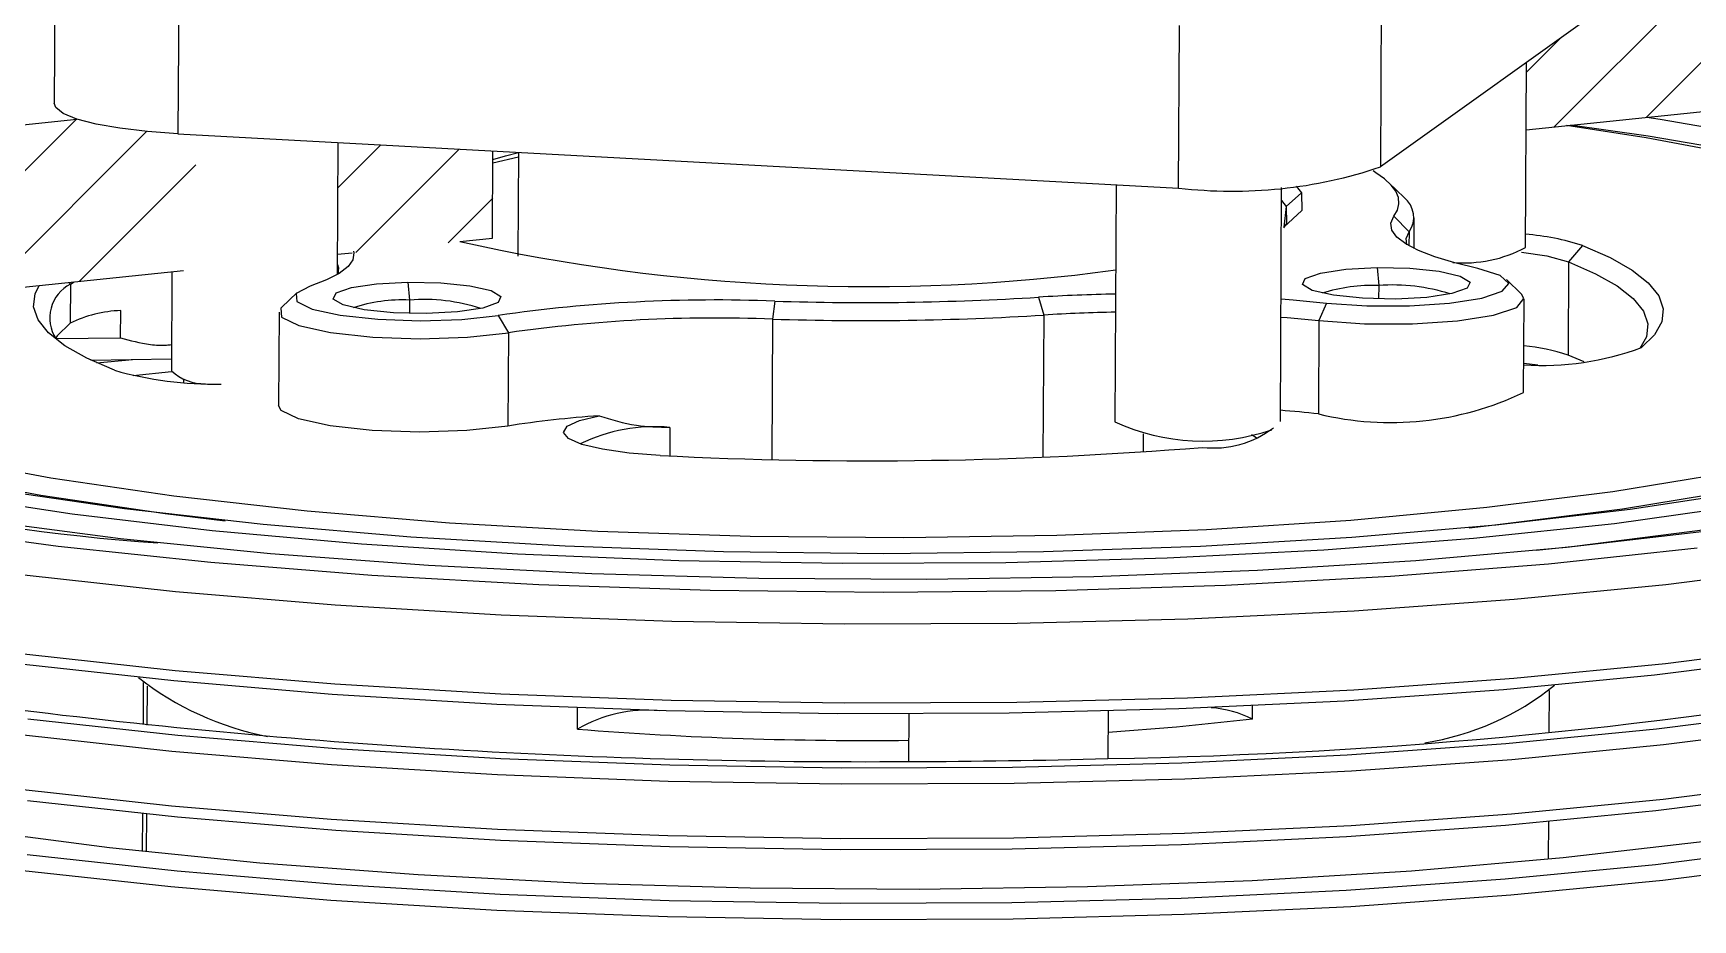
# Model space of a CAD drawing. Header units: millimetres. Extents: x 0 to 1189, y 0 to 841.
# Drawn here: x 419.2 to 509.5, y 597.5 to 645.7 of the extents above; entities that cross this region are included whole.
import ezdxf

# ---------------------------------------------------------------- set-up
doc = ezdxf.new("R2010")
doc.units = ezdxf.units.MM

# ---------------------------------------------------------------- blocks, each defined once
blk = doc.blocks.new('SW_HATCH_0')
at = {"color": 0, "linetype": 'Continuous', "lineweight": 18}
for p, q in [((-81.525, 336.057), (-71.657, 345.925)), ((-76.51, 336.582), (-66.642, 346.45)), ((-83.032, 339.04), (-81.175, 340.897)), ((-171.79, 326.614), (-161.922, 336.482)), ((-166.775, 327.139), (-158.107, 335.807)), ((-147.697, 332.747), (-145.362, 335.082)), ((-146.716, 329.237), (-141.102, 334.852)), ((-161.761, 327.663), (-155.421, 334.003)), ((-141.702, 329.762), (-139.274, 332.189))]:
    blk.add_line(p, q, dxfattribs=at)

msp = doc.modelspace()

# ---------------------------------------------------------------- linework, layer by layer
at = {"color": 7, "linetype": 'Continuous', "lineweight": 25}
for p, q in [((420.417, 650.773), (420.368, 641.932)), ((427.153, 649.104), (427.104, 640.263)), ((506.664, 648.586), (492.515, 638.469)), ((492.564, 647.31), (492.515, 638.469)), ((481.54, 637.321), (481.589, 646.161)), ((500.412, 634.092), (500.468, 644.156)), ((500.448, 640.482), (532.159, 643.8)), ((386.706, 637.419), (421.607, 641.07)), ((427.104, 640.263), (481.54, 637.321)), ((435.774, 632.623), (435.814, 639.792)), ((444.211, 634.599), (444.237, 639.337)), ((445.626, 639.262), (445.594, 633.62)), ((444.234, 638.698), (445.624, 639.017)), ((478.143, 637.504), (478.071, 624.603)), ((487.94, 637.421), (488.217, 637.068)), ((493.799, 636.807), (492.981, 637.604)), ((487.072, 624.625), (487.143, 637.357)), ((487.139, 636.643), (487.385, 636.324)), ((488.217, 637.068), (487.385, 636.324)), ((487.385, 636.324), (487.253, 635.202)), ((493.249, 635.785), (494.075, 634.936)), ((494.347, 634.029), (494.357, 635.706)), ((494.075, 634.936), (494.07, 634.173)), ((435.78, 633.717), (436.587, 633.801)), ((442.441, 634.414), (444.211, 634.599)), ((503.514, 634.198), (502.755, 633.311)), ((492.338, 633), (492.424, 632.02)), ((502.755, 633.311), (502.727, 628.24)), ((386.657, 628.578), (427.397, 632.84)), ((421.164, 632.188), (421.252, 632.093)), ((421.252, 632.093), (421.24, 629.97)), ((421.252, 632.093), (421.454, 632.218)), ((426.775, 632.775), (426.745, 627.377)), ((439.616, 632.212), (439.701, 631.232)), ((492.424, 632.02), (492.42, 631.289)), ((500.193, 631.546), (499.374, 632.344)), ((433.572, 631.629), (432.745, 630.841)), ((439.701, 631.232), (439.697, 630.502)), ((459.571, 631.173), (459.453, 630.195)), ((473.915, 631.387), (474.199, 630.415)), ((489.586, 631.071), (489.173, 630.113)), ((500.3, 626.207), (500.329, 631.278)), ((423.985, 629.185), (423.993, 630.659)), ((432.606, 630.574), (432.578, 625.503)), ((444.53, 630.398), (445.081, 629.454)), ((459.453, 630.195), (459.411, 622.564)), ((474.199, 630.415), (474.156, 622.687)), ((445.081, 629.454), (445.053, 624.384)), ((489.173, 630.113), (489.145, 625.043)), ((420.461, 629.133), (423.985, 629.185)), ((422.359, 627.97), (426.748, 628.036)), ((422.689, 627.817), (424.627, 628.004)), ((500.309, 627.792), (501.073, 627.716)), ((503.603, 627.873), (502.727, 628.24)), ((426.754, 627.323), (424.662, 627.121)), ((427.4, 626.935), (427.399, 626.752)), ((453.868, 624.311), (453.86, 622.759)), ((479.608, 623.96), (479.603, 622.98)), ((425.215, 610.44), (425.202, 608.157)), ((425.429, 608.133), (425.441, 610.239)), ((501.701, 607.731), (501.713, 610.014)), ((448.833, 607.91), (448.839, 609.059)), ((466.857, 606.148), (466.871, 608.73)), ((477.71, 608.887), (477.696, 606.31)), ((485.555, 608.459), (485.559, 609.172)), ((425.175, 603.324), (425.164, 601.26)), ((425.391, 601.235), (425.402, 603.301)), ((501.662, 600.833), (501.674, 602.898))]:
    msp.add_line(p, q, dxfattribs=at)
at = {"color": 7, "linetype": 'Continuous', "lineweight": 25, "flags": 128}
for points in [[(427.104, 640.263), (425.448, 640.386), (423.943, 640.566), (422.646, 640.797), (421.607, 641.07), (420.867, 641.374), (420.454, 641.697), (420.368, 641.932)], [(507.015, 641.169), (507.728, 641.062), (514.238, 639.939)], [(529.851, 631.797), (528.427, 633.349), (525.98, 634.861), (522.55, 636.31), (518.189, 637.671), (512.967, 638.925), (506.967, 640.05), (502.64, 640.711)], [(533.147, 627.476), (533.87, 628.604), (533.996, 630.222), (533.064, 631.836), (531.086, 633.422), (528.094, 634.957), (524.131, 636.417), (519.258, 637.78), (513.548, 639.026), (507.086, 640.136), (502.856, 640.734)], [(444.235, 638.874), (444.926, 639.076), (445.626, 639.257)], [(493.249, 635.785), (493.44, 636.123), (493.52, 636.463), (493.49, 636.804), (493.349, 637.145), (493.097, 637.484), (492.736, 637.82), (492.268, 638.152), (492.112, 638.247)], [(488.217, 637.068), (488.234, 636.099), (487.253, 635.202)], [(487.385, 636.324), (487.402, 635.387), (487.248, 635.162)], [(497.818, 632.944), (496.558, 633.247), (495.475, 633.574), (494.582, 633.919), (493.89, 634.279), (493.406, 634.65), (493.136, 635.028), (493.084, 635.407), (493.249, 635.785)], [(493.956, 634.239), (493.917, 634.575), (494.075, 634.936)], [(436.659, 633.881), (436.675, 633.803), (436.625, 633.424), (436.357, 633.049), (435.875, 632.683), (435.185, 632.33), (434.294, 631.994)], [(500.181, 633.828), (501.569, 633.628), (502.755, 633.311)], [(503.514, 634.198), (505.01, 633.54), (506.205, 632.862), (507.089, 632.168), (507.657, 631.465), (507.905, 630.757), (507.829, 630.05), (507.432, 629.348), (506.716, 628.656)], [(435.777, 633.166), (435.833, 632.98), (435.791, 632.633)], [(493.328, 631.286), (491.545, 631.325), (489.958, 631.489), (488.809, 631.752), (488.272, 632.075), (488.43, 632.408), (489.258, 632.7), (490.631, 632.908), (492.338, 633)], [(489.586, 631.071), (491.782, 630.917), (494.106, 630.912), (496.275, 631.056), (498.025, 631.333), (499.143, 631.709), (499.493, 632.137), (499.033, 632.566), (497.818, 632.944)], [(492.338, 633), (494.122, 632.96), (495.709, 632.797), (496.858, 632.534), (497.394, 632.211), (497.237, 631.878), (496.408, 631.585), (495.036, 631.377), (493.328, 631.286)], [(502.755, 633.311), (504.223, 632.665), (505.395, 632), (506.263, 631.32), (506.82, 630.63), (507.062, 629.935), (506.988, 629.241), (506.636, 628.599)], [(423.643, 627.415), (422.147, 628.073), (420.953, 628.752), (420.068, 629.445), (419.5, 630.148), (419.253, 630.856), (419.328, 631.564), (419.549, 632.019)], [(434.294, 631.994), (433.532, 631.587), (433.571, 631.152), (434.406, 630.741), (435.935, 630.406), (437.973, 630.185), (440.271, 630.107), (442.549, 630.181), (444.53, 630.398)], [(440.605, 630.498), (438.822, 630.538), (437.235, 630.701), (436.086, 630.964), (435.549, 631.287), (435.707, 631.62), (436.535, 631.913), (437.908, 632.121), (439.616, 632.212)], [(439.616, 632.212), (441.399, 632.173), (442.986, 632.009), (444.135, 631.746), (444.672, 631.423), (444.514, 631.09), (443.686, 630.798), (442.313, 630.59), (440.605, 630.498)], [(537.213, 632.25), (537.526, 631.924), (538.483, 630.267), (538.392, 628.607), (537.255, 626.966), (535.087, 625.367), (531.919, 623.833), (527.794, 622.385), (522.772, 621.043), (516.922, 619.826), (510.325, 618.751), (503.074, 617.833), (500.999, 617.612)], [(414.19, 622.689), (420.191, 621.564), (426.876, 620.584), (434.14, 619.766), (441.868, 619.122), (449.938, 618.662), (458.224, 618.394), (466.594, 618.321), (474.917, 618.445), (483.06, 618.765), (490.897, 619.274), (498.303, 619.965), (505.161, 620.827), (511.363, 621.847), (516.811, 623.007), (521.421, 624.291), (525.118, 625.678), (527.844, 627.145), (529.557, 628.67), (530.23, 630.229), (529.851, 631.797)], [(546.046, 631.872), (547.079, 630.581), (547.569, 628.819), (547.004, 627.063), (545.392, 625.335), (542.753, 623.658), (539.12, 622.052), (534.538, 620.537), (529.067, 619.133), (522.772, 617.857), (515.735, 616.725), (508.043, 615.751), (499.793, 614.947), (491.089, 614.325), (482.038, 613.89), (472.756, 613.65), (463.359, 613.606), (453.965, 613.759), (444.69, 614.109), (435.653, 614.649), (426.967, 615.373), (418.74, 616.273)], [(487.109, 631.301), (487.766, 631.248), (489.586, 631.071)], [(489.173, 630.113), (491.645, 629.939), (494.261, 629.934), (496.703, 630.096), (498.673, 630.408), (499.932, 630.831), (500.326, 631.313), (500.193, 631.546)], [(432.745, 630.841), (432.7, 630.794), (432.744, 630.303), (433.684, 629.841), (435.406, 629.463), (437.699, 629.215), (440.286, 629.127), (442.851, 629.21), (445.081, 629.454)], [(487.103, 630.309), (487.434, 630.282), (489.173, 630.113)], [(497.347, 618.859), (498.734, 619.006), (505.679, 619.879), (511.959, 620.911), (517.476, 622.086), (522.143, 623.386), (525.887, 624.79), (528.647, 626.276), (530.382, 627.82), (531.063, 629.399), (530.679, 630.986)], [(421.24, 629.97), (420.538, 629.291), (420.419, 629.132)], [(396.469, 628.981), (397.911, 627.409), (400.388, 625.878), (403.862, 624.411), (408.277, 623.033), (413.565, 621.764), (419.641, 620.624), (426.41, 619.633), (429.679, 619.236)], [(445.053, 624.384), (442.822, 624.14), (440.258, 624.056), (437.671, 624.144), (435.378, 624.392), (433.656, 624.77), (432.716, 625.233), (432.578, 625.503)], [(453.333, 622.784), (451.653, 622.914), (450.198, 623.12), (449.07, 623.388), (448.346, 623.7), (448.076, 624.035), (448.28, 624.368), (448.943, 624.678), (450.019, 624.942)], [(418.716, 612), (426.943, 611.1), (435.63, 610.376), (444.667, 609.836), (453.941, 609.486), (463.335, 609.333), (472.733, 609.377), (482.015, 609.617), (491.065, 610.052), (499.769, 610.674), (508.02, 611.478), (515.711, 612.452), (522.749, 613.584), (529.043, 614.86), (534.515, 616.264), (539.096, 617.779), (542.729, 619.385), (545.368, 621.062), (546.98, 622.79), (547.545, 624.546), (547.545, 624.592)], [(485.505, 623.923), (485.683, 623.813), (485.785, 623.721)], [(546.516, 622.159), (546.774, 620.865), (546.212, 619.123), (544.611, 617.409), (541.989, 615.746), (538.381, 614.153), (533.832, 612.651), (528.398, 611.259), (522.149, 609.994), (515.163, 608.872), (507.527, 607.907), (499.337, 607.112), (490.698, 606.496), (481.716, 606.067), (472.506, 605.831), (463.183, 605.79), (453.865, 605.946), (444.668, 606.295), (435.708, 606.834), (427.097, 607.556), (418.945, 608.452)], [(547.031, 621.888), (547.52, 620.124), (546.953, 618.366), (545.337, 616.637), (542.692, 614.958), (539.052, 613.351), (534.461, 611.836), (528.979, 610.431), (522.673, 609.154), (515.624, 608.022), (507.919, 607.049), (499.656, 606.247), (490.938, 605.625), (481.876, 605.193), (472.583, 604.954), (463.176, 604.913), (453.774, 605.07), (444.494, 605.422), (435.453, 605.966), (426.765, 606.695), (418.54, 607.599)], [(545.248, 620.897), (544.618, 620.349), (541.987, 618.683), (538.367, 617.088), (533.803, 615.585), (528.353, 614.191), (522.085, 612.926), (515.079, 611.804), (507.423, 610.841), (499.213, 610.047), (490.554, 609.433), (481.554, 609.008), (472.326, 608.775), (462.988, 608.739), (453.657, 608.899), (444.45, 609.253), (435.485, 609.798), (426.873, 610.526), (418.724, 611.428), (411.14, 612.493), (404.217, 613.707), (398.042, 615.055), (392.694, 616.519), (389.976, 617.423)], [(414.338, 620.688), (421.346, 619.619), (428.964, 618.712), (437.082, 617.979), (445.582, 617.432), (454.342, 617.078), (463.236, 616.922), (472.135, 616.967), (480.91, 617.212), (489.435, 617.653), (497.586, 618.283), (505.247, 619.095), (512.305, 620.076)], [(512.782, 620.87), (506.11, 619.854), (498.801, 619.001), (490.965, 618.325), (482.72, 617.836), (474.189, 617.541), (465.499, 617.444), (456.78, 617.546), (448.163, 617.848), (439.776, 618.342), (431.746, 619.024), (424.191, 619.881), (417.226, 620.902)], [(412.841, 618.899), (420.585, 617.854), (428.889, 616.977), (437.645, 616.281), (446.739, 615.775), (456.053, 615.464), (465.464, 615.353), (474.851, 615.443), (484.091, 615.734), (493.064, 616.221), (501.652, 616.898), (509.745, 617.756)], [(510.302, 618.665), (502.634, 617.773), (494.442, 617.057), (485.833, 616.525), (476.926, 616.186), (467.839, 616.043), (458.694, 616.099), (449.615, 616.353), (440.725, 616.801), (432.141, 617.438), (423.981, 618.255), (416.353, 619.24)], [(418.523, 604.652), (426.749, 603.748), (435.436, 603.019), (444.477, 602.476), (453.757, 602.123), (463.16, 601.966), (472.567, 602.007), (481.86, 602.246), (490.922, 602.678), (499.639, 603.3), (507.902, 604.102), (515.607, 605.075), (522.657, 606.207), (528.962, 607.484), (534.445, 608.889), (539.035, 610.404), (542.676, 612.011), (545.321, 613.69), (546.937, 615.419), (547.504, 617.177), (547.504, 617.225)], [(546.99, 614.52), (547.479, 612.756), (546.912, 610.999), (545.296, 609.27), (542.651, 607.591), (539.011, 605.984), (534.42, 604.468), (528.938, 603.064), (522.632, 601.787), (515.583, 600.655), (507.878, 599.682), (499.615, 598.879), (490.897, 598.258), (481.835, 597.825), (472.542, 597.587), (463.135, 597.546), (453.733, 597.703), (444.453, 598.055), (435.412, 598.599), (426.724, 599.328), (418.499, 600.231)], [(546.475, 614.792), (546.733, 613.498), (546.171, 611.756), (544.57, 610.042), (541.948, 608.379), (538.34, 606.786), (533.791, 605.284), (528.357, 603.891), (522.108, 602.626), (515.121, 601.505), (507.486, 600.54), (499.296, 599.745), (490.657, 599.129), (481.675, 598.7), (472.465, 598.464), (463.142, 598.423), (453.824, 598.578), (444.627, 598.928), (435.667, 599.467), (427.056, 600.189), (418.904, 601.084)], [(418.921, 604.031), (427.073, 603.136), (435.683, 602.414), (444.643, 601.875), (453.84, 601.525), (463.159, 601.37), (472.482, 601.411), (481.692, 601.647), (490.673, 602.076), (499.313, 602.692), (507.502, 603.487), (515.138, 604.451), (522.124, 605.573), (528.374, 606.838), (533.807, 608.231), (538.357, 609.733), (541.965, 611.325), (544.586, 612.989), (545.207, 613.53)], [(541.394, 611.036), (540.293, 610.062), (537.583, 608.431), (533.87, 606.875), (529.205, 605.416), (523.652, 604.073), (517.285, 602.864), (510.19, 601.806), (502.464, 600.913), (494.211, 600.197), (485.542, 599.668), (476.575, 599.333), (467.431, 599.196), (458.233, 599.26), (449.107, 599.523), (440.175, 599.982), (431.558, 600.631), (423.373, 601.461), (415.73, 602.46)], [(485.555, 608.459), (481.431, 608.019), (477.703, 607.722)]]:
    msp.add_lwpolyline(points, dxfattribs=at)
at = {"color": 7, "linetype": 'Continuous', "lineweight": 25}
for centre, radius, start, end in [((484.478, 662.269), 25.121, 263.28513, 288.65927), ((492.953, 635.726), 1.372, 324.84239, 51.93426), ((499.382, 621.279), 13.565, 72.26101, 85.62631), ((464.595, 733.227), 101.266, 257.36305, 277.67369), ((497.061, 640.346), 7.095, 265.0263, 298.18255), ((422.19, 630.257), 2.062, 117.04584, 213.02288), ((492.084, 623.032), 8.995, 87.82952, 107.67404), ((493.21, 621.967), 10.083, 72.11028, 94.47049), ((439.361, 622.244), 8.995, 87.82952, 107.67404), ((440.487, 621.18), 10.083, 72.11028, 94.47049), ((456.337, 547.562), 83.674, 87.7849, 98.11204), ((464.439, 785.482), 154.386, 268.19315, 273.51882), ((479.721, 538.348), 93.22, 90.98995, 93.57083), ((424.191, 624.026), 6.636, 91.70912, 116.40177), ((456.363, 550.303), 79.952, 87.7849, 98.11204), ((464.458, 788.827), 158.711, 268.19315, 273.51882), ((479.742, 541.614), 88.973, 91.05431, 93.57182), ((501.317, 643.003), 15.33, 266.23057, 290.62337), ((499.336, 617.925), 10.858, 71.80482, 84.83212), ((429.133, 646.969), 20.31, 254.31711, 270.88455), ((428.55, 629.379), 2.695, 227.95347, 271.16139), ((493.079, 641.366), 16.791, 256.44904, 295.4721), ((433.622, 727.062), 109.297, 248.25717, 266.00761), ((454.105, 566.241), 58.843, 93.98185, 98.84922), ((481.309, 553.383), 72.087, 83.75988, 85.41221), ((453.026, 615.172), 9.177, 84.73355, 116.09283), ((482.869, 635.186), 11.619, 245.61024, 288.78281), ((483.454, 628.514), 5.324, 263.36316, 307.52534), ((464.73, 847.619), 225.124, 267.09818, 274.61378), ((435.093, 623.654), 16.437, 231.90171, 259.03838), ((472.87, 893.134), 286.864, 270.96382, 280.12911), ((492.634, 621.87), 14.882, 278.8733, 308.90965), ((464.302, 980.068), 373.928, 262.72314, 270.39157), ((452.63, 601.415), 7.524, 84.86555, 120.3136), ((482.808, 602.854), 6.242, 63.89448, 85.34719), ((464.506, 806.106), 198.815, 265.4784, 270.67934), ((465.91, 1032.366), 426.218, 270.12738, 271.58458)]:
    msp.add_arc(centre, radius, start, end, dxfattribs=at)
for points, knots in [([(423.985, 629.185), (424.505, 629.037), (425.281, 628.816), (426.276, 628.762), (426.663, 628.799), (426.753, 628.808)], [0, 0, 0, 0, 0.610496, 0.90968, 1, 1, 1, 1]), ([(450.019, 624.942), (450.679, 624.738), (451.894, 624.363), (453.249, 624.327), (453.868, 624.311)], [0, 0, 0, 0, 0.542514, 1, 1, 1, 1])]:
    msp.add_open_spline(points, degree=3, knots=knots, dxfattribs=at)

# ---------------------------------------------------------------- block references
at = {"color": 7, "linetype": 'Continuous', "lineweight": 18}
msp.add_blockref('SW_HATCH_0', (583.497, 304.584), dxfattribs=at)

doc.saveas('drawing.dxf')
